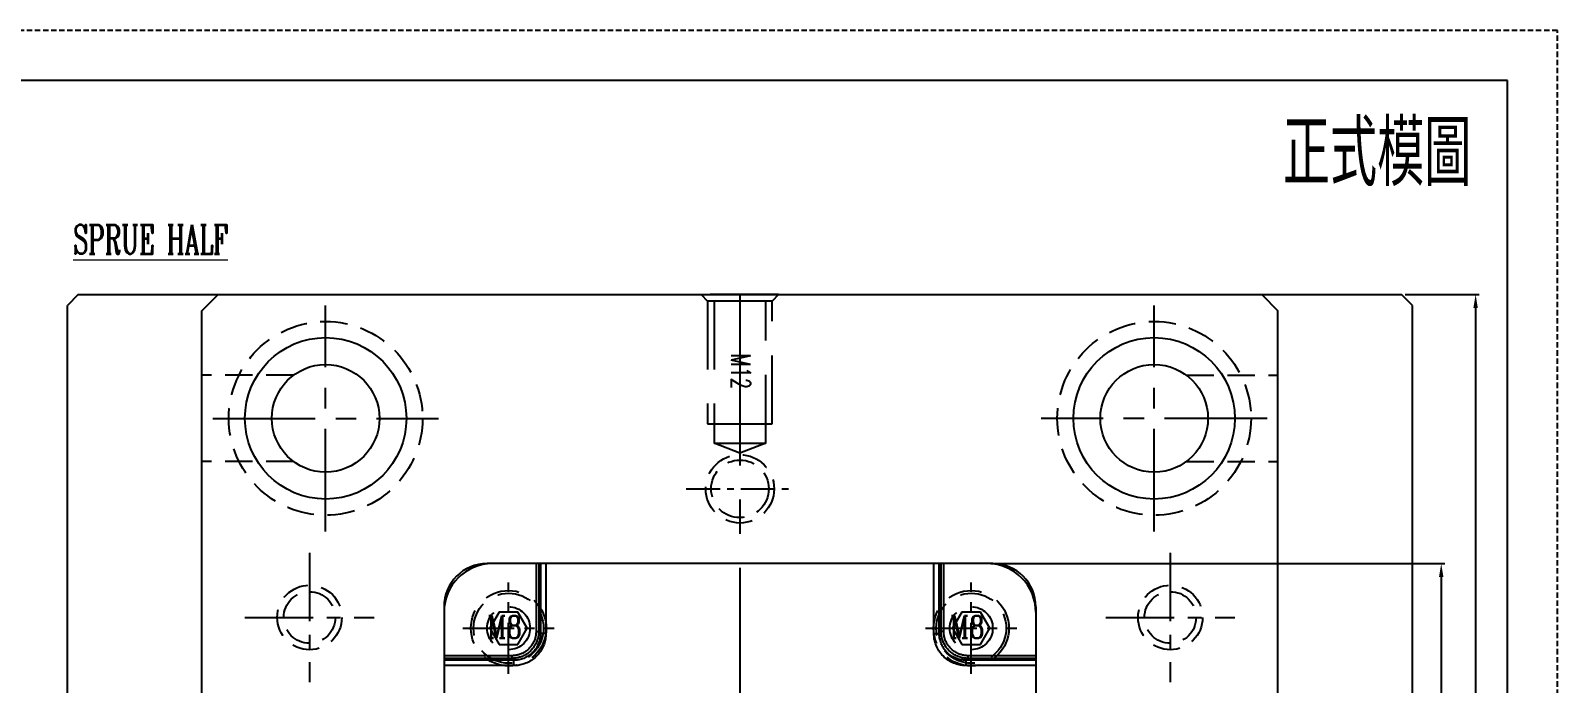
# Model space of a CAD drawing. Header units: inches. Extents: x 139745 to 140613, y -44509 to -43895.
# Drawn here: x 140329.3 to 140613.1, y -44016.5 to -43895.2 of the extents above; entities that cross this region are included whole.
import ezdxf

# ---------------------------------------------------------------- set-up
doc = ezdxf.new("R2010")
doc.units = ezdxf.units.IN
doc.header["$LTSCALE"] = 2
doc.header["$MEASUREMENT"] = 0
doc.header["$PDMODE"] = 3
doc.header["$PDSIZE"] = 0.3125
for name, pattern in [('ACAD_ISO08W100', [36, 24, -3, 6, -3]), ('CENTER', [50.8, 31.75, -6.35, 6.35, -6.35]), ('DASHED', [0.75, 0.5, -0.25]), ('HIDDEN', [9.525, 6.35, -3.175])]:
    doc.linetypes.add(name, pattern=pattern)
doc.layers.get('0').update_dxf_attribs({"linetype": 'CONTINUOUS'})
doc.layers.get('Defpoints').update_dxf_attribs({"linetype": 'CONTINUOUS'})
for name, color, linetype in [('A', 7, 'CONTINUOUS'), ('CAV-COR', 1, 'CONTINUOUS'), ('cen', 1, 'CENTER'), ('CL', 1, 'ACAD_ISO08W100'), ('hidden', 4, 'HIDDEN'), ('Layer3', 3, 'CONTINUOUS'), ('SCREW', 52, 'HIDDEN'), ('tg', 7, 'CONTINUOUS')]:
    doc.layers.add(name, color=color, linetype=linetype)
doc.layers.add('dim', color=3, linetype='CONTINUOUS', lineweight=15)
doc.styles.add('ROMANC', font='romanc', dxfattribs={"width": 0.6, "height": 1})
doc.styles.get("Standard").update_dxf_attribs({"font": 'txt.shx', "width": 0.67})
doc.dimstyles.new('2.00', dxfattribs={"dimtxt": 3.5, "dimasz": 2.5, "dimexe": 0.666, "dimexo": 0.626, "dimgap": 1, "dimtad": 0, "dimzin": 0, "dimdsep": 46, "dimtxsty": 'Standard', "dimcen": 0.09, "dimclrd": 3, "dimclre": 3, "dimclrt": 7, "dimazin": 0, "dimtfac": 1, "dimtofl": 0, "dimtmove": 0, "dimatfit": 0, "dimfxl": 0, "dimtolj": 1, "dimtzin": 0, "dimarcsym": 0})

# ---------------------------------------------------------------- blocks, each defined once
blk = doc.blocks.new('20110314.133405')
at = {"linetype": 'HIDDEN'}
for p, q in [((7.2, 0), (-7.2, 0)), ((-7.2, 0), (-6, -1.2)), ((7.2, 0), (6, -1.2)), ((6, -1.2), (-6, -1.2)), ((-6, -1.2), (-6, -24)), ((-4.8, -1.2), (-4.8, -27.6)), ((4.8, -27.6), (4.8, -1.2)), ((6, -24), (6, -1.2)), ((-6, -24), (6, -24)), ((0, -29.46), (-4.8, -27.6)), ((-4.8, -27.6), (4.8, -27.6)), ((4.8, -27.6), (0, -29.46))]:
    blk.add_line(p, q, dxfattribs=at)
at = {"layer": 'CL', "linetype": 'ACAD_ISO08W100'}
blk.add_line((0, 0), (0, -29.46), dxfattribs=at)
at = {"insert": (1.98, -10.95), "char_height": 3.6, "width": 20.4448, "attachment_point": 1, "rotation": 270}
blk.add_mtext('M12', dxfattribs=at)
blk = doc.blocks.new('*D34239')
at = {"layer": 'Defpoints', "color": 0}
for p in [(140507.16, -43994.27), (140591.51, -43994.27), (140507.16, -44144.27)]:
    blk.add_point(p, dxfattribs=at)
at = {"layer": 'dim', "color": 3, "linetype": 'ByBlock', "lineweight": -2}
for p, q in [((140507.78, -43994.27), (140592.18, -43994.27)), ((140591.51, -43996.77), (140591.51, -44063.39)), ((140591.51, -44141.77), (140591.51, -44075.16)), ((140507.78, -44144.27), (140592.18, -44144.27))]:
    blk.add_line(p, q, dxfattribs=at)
at = {"layer": 'dim', "color": 3, "linetype": 'ByBlock'}
for points in [[(140591.93, -43996.77), (140591.1, -43996.77), (140591.51, -43994.27)], [(140591.1, -44141.77), (140591.93, -44141.77), (140591.51, -44144.27)]]:
    blk.add_solid(points, dxfattribs=at)
at = {"layer": 'dim', "color": 7, "linetype": 'ByBlock', "insert": (140591.51, -44069.27), "char_height": 3.5, "attachment_point": 5, "rotation": 90}
blk.add_mtext('\\A1;150.00', dxfattribs=at)
blk = doc.blocks.new('*D34240')
at = {"layer": 'Defpoints', "color": 0}
for p in [(140584.16, -43944.27), (140597.91, -43944.27), (140584.16, -44194.27)]:
    blk.add_point(p, dxfattribs=at)
at = {"layer": 'dim', "color": 3, "linetype": 'ByBlock', "lineweight": -2}
for p, q in [((140584.78, -43944.27), (140598.57, -43944.27)), ((140597.91, -43946.77), (140597.91, -44063)), ((140597.91, -44191.77), (140597.91, -44075.55)), ((140584.78, -44194.27), (140598.57, -44194.27))]:
    blk.add_line(p, q, dxfattribs=at)
at = {"layer": 'dim', "color": 3, "linetype": 'ByBlock'}
for points in [[(140598.32, -43946.77), (140597.49, -43946.77), (140597.91, -43944.27)], [(140597.49, -44191.77), (140598.32, -44191.77), (140597.91, -44194.27)]]:
    blk.add_solid(points, dxfattribs=at)
at = {"layer": 'dim', "color": 7, "linetype": 'ByBlock', "insert": (140597.91, -44069.27), "char_height": 3.5, "attachment_point": 5, "rotation": 90}
blk.add_mtext('\\A1;250.00', dxfattribs=at)
blk = doc.blocks.new('20160723.115749')
at = {"layer": 'SCREW', "linetype": 'CENTER', "ltscale": 0.15}
for p, q in [((0, -8.5), (0, 8.5)), ((-8.5, 0), (8.5, 0))]:
    blk.add_line(p, q, dxfattribs=at)
at = {"layer": 'SCREW', "ltscale": 0.5}
blk.add_lwpolyline([(-1.73, 3), (-3.46, 0), (-1.73, -3), (1.73, -3), (3.46, 0), (1.73, 3)], close=True, dxfattribs=at)
for radius in [7, 6.5, 4]:
    blk.add_circle((0, 0), radius, dxfattribs=at)
at = {"layer": 'Layer3', "style": 'ROMANC', "width": 0.8}
blk.add_text('M8', height=4.186, dxfattribs=at).set_placement((-3.98, -1.86))

msp = doc.modelspace()

# ---------------------------------------------------------------- linework, layer by layer
for p, q in [((140338.156, -43944.275), (140336.156, -43946.275)), ((140336.156, -44192.275), (140336.156, -43946.275)), ((140338.156, -43944.275), (140584.156, -43944.275)), ((140361.156, -43947.275), (140364.156, -43944.275)), ((140558.156, -43944.275), (140561.156, -43947.275)), ((140586.156, -43946.275), (140584.156, -43944.275)), ((140586.156, -44192.275), (140586.156, -43946.275)), ((140361.156, -44191.275), (140361.156, -43947.275)), ((140561.156, -44191.275), (140561.156, -43947.275))]:
    msp.add_line(p, q)
at = {"linetype": 'CENTER', "ltscale": 0.5}
msp.add_line((140461.156, -43944.275), (140461.156, -44194.275), dxfattribs=at)
at = {"color": 251, "linetype": 'HIDDEN', "ltscale": 0.4}
for p, q in [((140378.156, -43959.275), (140361.156, -43959.275)), ((140544.156, -43959.275), (140561.156, -43959.275)), ((140378.156, -43975.275), (140361.156, -43975.275)), ((140544.156, -43975.275), (140561.156, -43975.275))]:
    msp.add_line(p, q, dxfattribs=at)
at = {"color": 251, "linetype": 'CENTER', "ltscale": 0.1}
msp.add_line((140451.156, -43980.375), (140471.156, -43980.375), dxfattribs=at)
at = {"color": 251, "linetype": 'CENTER', "ltscale": 0.2}
for p, q in [((140381.156, -43992.275), (140381.156, -44016.275)), ((140541.156, -43992.275), (140541.156, -44016.275)), ((140369.156, -44004.275), (140393.156, -44004.275)), ((140529.156, -44004.275), (140553.156, -44004.275))]:
    msp.add_line(p, q, dxfattribs=at)
for centre, radius in [((140384.156, -43967.275), 15), ((140538.156, -43967.275), 15), ((140384.156, -43967.275), 10), ((140538.156, -43967.275), 10)]:
    msp.add_circle(centre, radius)
at = {"color": 251, "linetype": 'HIDDEN', "ltscale": 0.4}
for centre, radius in [((140461.156, -43980.375), 6.35), ((140461.156, -43980.375), 5.35), ((140381.156, -44004.275), 6), ((140381.156, -44004.275), 4.8), ((140541.156, -44004.275), 6), ((140541.156, -44004.275), 4.8)]:
    msp.add_circle(centre, radius, dxfattribs=at)
at = {"layer": 'A', "linetype": 'DASHED'}
for p, q in [((140613.119, -43895.211), (139745.157, -43895.211)), ((140613.119, -44509.136), (140613.119, -43895.211))]:
    msp.add_line(p, q, dxfattribs=at)
at = {"layer": 'A'}
for p, q in [((140603.848, -43904.482), (139754.428, -43904.482)), ((140603.848, -44499.865), (140603.848, -43904.482))]:
    msp.add_line(p, q, dxfattribs=at)
at = {"layer": 'CAV-COR', "linetype": 'ByBlock'}
for p, q in [((140508.156, -43994.275), (140414.156, -43994.275)), ((140423.761, -43994.275), (140423.761, -44006.887)), ((140424.106, -43994.275), (140424.106, -44007.232)), ((140425.105, -43994.275), (140425.105, -44007.232)), ((140497.207, -44007.406), (140497.207, -43994.275)), ((140498.205, -44007.232), (140498.205, -43994.275)), ((140498.55, -44006.887), (140498.55, -43994.275)), ((140499.05, -44006.983), (140499.05, -43994.275)), ((140406.156, -44002.275), (140406.156, -44136.275)), ((140516.156, -44002.275), (140516.156, -44136.275)), ((140423.262, -44006.887), (140423.761, -44006.887)), ((140423.761, -44006.887), (140424.106, -44007.232)), ((140425.105, -44007.232), (140424.106, -44007.232)), ((140497.207, -44007.232), (140498.205, -44007.232)), ((140498.55, -44006.887), (140498.205, -44007.232)), ((140499.05, -44006.887), (140498.55, -44006.887)), ((140418.864, -44011.381), (140406.156, -44011.381)), ((140418.768, -44011.881), (140406.156, -44011.881)), ((140418.768, -44011.381), (140418.768, -44011.881)), ((140418.768, -44011.881), (140419.113, -44012.225)), ((140503.543, -44011.881), (140503.199, -44012.225)), ((140503.543, -44011.381), (140503.543, -44011.881)), ((140516.156, -44011.881), (140503.543, -44011.881)), ((140419.113, -44012.225), (140406.156, -44012.225)), ((140419.287, -44013.224), (140406.156, -44013.224)), ((140419.113, -44013.224), (140419.113, -44012.225)), ((140503.199, -44013.224), (140503.199, -44012.225)), ((140516.156, -44012.225), (140503.199, -44012.225)), ((140516.156, -44013.224), (140503.199, -44013.224))]:
    msp.add_line(p, q, dxfattribs=at)
for points in [[(140423.262, -43994.275), (140423.262, -44006.991), (140423.258, -44007.1), (140423.25, -44007.217), (140423.239, -44007.339), (140423.225, -44007.468), (140423.205, -44007.603), (140423.18, -44007.742), (140423.15, -44007.887), (140423.113, -44008.036), (140423.07, -44008.187), (140423.021, -44008.342), (140422.964, -44008.498), (140422.9, -44008.656), (140422.829, -44008.814), (140422.75, -44008.972), (140422.664, -44009.129), (140422.57, -44009.285), (140422.469, -44009.438), (140422.361, -44009.588), (140422.246, -44009.735), (140422.124, -44009.878), (140421.996, -44010.016), (140421.861, -44010.149), (140421.722, -44010.275), (140421.578, -44010.396), (140421.429, -44010.51), (140421.277, -44010.617), (140421.123, -44010.716), (140420.965, -44010.808), (140420.807, -44010.893), (140420.648, -44010.97), (140420.488, -44011.039), (140420.331, -44011.101), (140420.175, -44011.156), (140420.02, -44011.203), (140419.87, -44011.244), (140419.724, -44011.279), (140419.581, -44011.307), (140419.445, -44011.33), (140419.315, -44011.348), (140419.192, -44011.361), (140419.076, -44011.371), (140418.966, -44011.378), (140418.864, -44011.381)], [(140423.761, -44006.887), (140423.76, -44007.002), (140423.756, -44007.124), (140423.748, -44007.253), (140423.736, -44007.389), (140423.719, -44007.533), (140423.698, -44007.682), (140423.67, -44007.837), (140423.636, -44007.998), (140423.596, -44008.163), (140423.548, -44008.332), (140423.493, -44008.503), (140423.43, -44008.677), (140423.359, -44008.852), (140423.28, -44009.028), (140423.192, -44009.203), (140423.096, -44009.378), (140422.992, -44009.551), (140422.88, -44009.721), (140422.76, -44009.888), (140422.631, -44010.051), (140422.496, -44010.21), (140422.354, -44010.363), (140422.205, -44010.511), (140422.05, -44010.651), (140421.89, -44010.785), (140421.724, -44010.912), (140421.555, -44011.031), (140421.383, -44011.141), (140421.209, -44011.244), (140421.033, -44011.338), (140420.856, -44011.423), (140420.679, -44011.501), (140420.504, -44011.569), (140420.33, -44011.63), (140420.159, -44011.683), (140419.992, -44011.728), (140419.83, -44011.766), (140419.671, -44011.798), (140419.52, -44011.824), (140419.376, -44011.843), (140419.239, -44011.858), (140419.11, -44011.869), (140418.988, -44011.876), (140418.874, -44011.879), (140418.768, -44011.881)], [(140424.106, -44007.232), (140424.104, -44007.389), (140424.096, -44007.555), (140424.082, -44007.731), (140424.06, -44007.916), (140424.029, -44008.111), (140423.989, -44008.312), (140423.939, -44008.519), (140423.877, -44008.732), (140423.804, -44008.947), (140423.719, -44009.164), (140423.622, -44009.382), (140423.512, -44009.599), (140423.39, -44009.813), (140423.256, -44010.024), (140423.11, -44010.229), (140422.953, -44010.428), (140422.785, -44010.62), (140422.607, -44010.803), (140422.421, -44010.976), (140422.226, -44011.14), (140422.025, -44011.291), (140421.819, -44011.432), (140421.608, -44011.56), (140421.394, -44011.676), (140421.18, -44011.78), (140420.965, -44011.871), (140420.752, -44011.95), (140420.542, -44012.018), (140420.335, -44012.074), (140420.135, -44012.12), (140419.942, -44012.157), (140419.755, -44012.184), (140419.579, -44012.204), (140419.413, -44012.216), (140419.258, -44012.223), (140419.113, -44012.225)], [(140425.105, -44007.232), (140425.104, -44007.42), (140425.094, -44007.62), (140425.075, -44007.83), (140425.048, -44008.053), (140425.012, -44008.287), (140424.963, -44008.528), (140424.902, -44008.776), (140424.829, -44009.032), (140424.741, -44009.289), (140424.639, -44009.549), (140424.522, -44009.812), (140424.391, -44010.071), (140424.244, -44010.328), (140424.082, -44010.582), (140423.908, -44010.828), (140423.719, -44011.066), (140423.517, -44011.297), (140423.304, -44011.516), (140423.081, -44011.724), (140422.846, -44011.92), (140422.606, -44012.102), (140422.359, -44012.27), (140422.105, -44012.424), (140421.849, -44012.564), (140421.592, -44012.688), (140421.334, -44012.797), (140421.079, -44012.893), (140420.827, -44012.974), (140420.579, -44013.042), (140420.339, -44013.098), (140420.107, -44013.141), (140419.883, -44013.174), (140419.672, -44013.198), (140419.474, -44013.215), (140419.287, -44013.224)], [(140503.199, -44013.224), (140503.01, -44013.223), (140502.811, -44013.213), (140502.601, -44013.194), (140502.378, -44013.167), (140502.144, -44013.131), (140501.903, -44013.082), (140501.655, -44013.021), (140501.399, -44012.948), (140501.141, -44012.86), (140500.881, -44012.758), (140500.619, -44012.641), (140500.359, -44012.51), (140500.103, -44012.363), (140499.849, -44012.202), (140499.603, -44012.027), (140499.365, -44011.838), (140499.134, -44011.636), (140498.915, -44011.423), (140498.707, -44011.2), (140498.511, -44010.966), (140498.329, -44010.725), (140498.161, -44010.478), (140498.007, -44010.224), (140497.867, -44009.969), (140497.743, -44009.712), (140497.633, -44009.453), (140497.538, -44009.198), (140497.457, -44008.946), (140497.389, -44008.698), (140497.333, -44008.458), (140497.289, -44008.226), (140497.257, -44008.003), (140497.233, -44007.791), (140497.216, -44007.593), (140497.207, -44007.406)], [(140503.199, -44012.225), (140503.042, -44012.223), (140502.876, -44012.215), (140502.7, -44012.201), (140502.514, -44012.179), (140502.32, -44012.148), (140502.119, -44012.108), (140501.911, -44012.058), (140501.699, -44011.996), (140501.484, -44011.923), (140501.267, -44011.838), (140501.049, -44011.741), (140500.832, -44011.631), (140500.618, -44011.509), (140500.407, -44011.375), (140500.201, -44011.229), (140500.003, -44011.072), (140499.811, -44010.904), (140499.628, -44010.726), (140499.455, -44010.54), (140499.291, -44010.345), (140499.139, -44010.144), (140498.999, -44009.938), (140498.871, -44009.727), (140498.755, -44009.514), (140498.651, -44009.299), (140498.56, -44009.084), (140498.481, -44008.871), (140498.413, -44008.661), (140498.356, -44008.454), (140498.31, -44008.254), (140498.274, -44008.061), (140498.247, -44007.875), (140498.227, -44007.698), (140498.214, -44007.532), (140498.207, -44007.377), (140498.205, -44007.232)], [(140503.543, -44011.881), (140503.429, -44011.879), (140503.307, -44011.875), (140503.178, -44011.867), (140503.041, -44011.855), (140502.898, -44011.839), (140502.749, -44011.817), (140502.593, -44011.789), (140502.433, -44011.755), (140502.268, -44011.715), (140502.099, -44011.667), (140501.928, -44011.612), (140501.754, -44011.549), (140501.579, -44011.478), (140501.403, -44011.399), (140501.228, -44011.311), (140501.053, -44011.215), (140500.88, -44011.111), (140500.71, -44010.999), (140500.543, -44010.879), (140500.379, -44010.751), (140500.221, -44010.615), (140500.068, -44010.473), (140499.92, -44010.324), (140499.78, -44010.169), (140499.646, -44010.009), (140499.519, -44009.843), (140499.4, -44009.675), (140499.29, -44009.503), (140499.187, -44009.328), (140499.093, -44009.152), (140499.008, -44008.975), (140498.93, -44008.798), (140498.862, -44008.623), (140498.801, -44008.45), (140498.748, -44008.279), (140498.703, -44008.112), (140498.664, -44007.949), (140498.633, -44007.791), (140498.607, -44007.639), (140498.587, -44007.495), (140498.573, -44007.358), (140498.562, -44007.229), (140498.555, -44007.107), (140498.551, -44006.993), (140498.55, -44006.887)], [(140516.156, -44011.381), (140503.44, -44011.381), (140503.33, -44011.377), (140503.214, -44011.369), (140503.092, -44011.358), (140502.962, -44011.344), (140502.828, -44011.324), (140502.688, -44011.299), (140502.543, -44011.269), (140502.395, -44011.232), (140502.244, -44011.189), (140502.089, -44011.14), (140501.933, -44011.083), (140501.775, -44011.019), (140501.617, -44010.948), (140501.459, -44010.869), (140501.302, -44010.783), (140501.146, -44010.689), (140500.993, -44010.588), (140500.843, -44010.48), (140500.695, -44010.365), (140500.553, -44010.243), (140500.415, -44010.115), (140500.282, -44009.981), (140500.156, -44009.841), (140500.035, -44009.697), (140499.921, -44009.548), (140499.814, -44009.396), (140499.715, -44009.242), (140499.622, -44009.084), (140499.538, -44008.926), (140499.461, -44008.767), (140499.391, -44008.608), (140499.329, -44008.45), (140499.275, -44008.294), (140499.227, -44008.14), (140499.186, -44007.989), (140499.152, -44007.843), (140499.124, -44007.7), (140499.101, -44007.564), (140499.083, -44007.435), (140499.07, -44007.311), (140499.06, -44007.195), (140499.053, -44007.085), (140499.05, -44006.983)]]:
    msp.add_lwpolyline(points, dxfattribs=at)
for centre, radius, start, end in [((140415.156, -44003.275), 9, 90, 180), ((140414.156, -44002.275), 8, 90, 180), ((140507.156, -44003.275), 9, 0, 90), ((140508.156, -44002.275), 8, 0, 90)]:
    msp.add_arc(centre, radius, start, end, dxfattribs=at)
at = {"layer": 'cen', "ltscale": 0.3}
for p, q in [((140384.156, -43988.275), (140384.156, -43946.275)), ((140538.156, -43988.275), (140538.156, -43946.275)), ((140363.156, -43967.275), (140405.156, -43967.275)), ((140559.156, -43967.275), (140517.156, -43967.275))]:
    msp.add_line(p, q, dxfattribs=at)
at = {"layer": 'hidden', "ltscale": 0.4}
for centre in [(140384.156, -43967.275), (140538.156, -43967.275)]:
    msp.add_circle(centre, 18, dxfattribs=at)

# ---------------------------------------------------------------- block references
msp.add_blockref('20110314.133405', (140461.156, -43944.275))
at = {"layer": 'SCREW', "linetype": 'ByBlock'}
for p in [(140418.156, -44006.275), (140504.156, -44006.275)]:
    msp.add_blockref('20160723.115749', p, dxfattribs=at)

# ---------------------------------------------------------------- texts
at = {"layer": 'dim', "linetype": 'ByBlock', "style": 'ROMANC', "width": 0.6}
msp.add_text('%%uSPRUE HALF', height=5.4, dxfattribs=at).set_placement((140337.23, -43936.71))
at = {"layer": 'tg', "color": 1, "insert": (140562.065, -43912.221), "char_height": 10.70567, "width": 529.81389, "attachment_point": 1, "style": 'ROMANC'}
msp.add_mtext('{\\f細明體|b0|i0|c136|p49;正式模圖}', dxfattribs=at)

# ---------------------------------------------------------------- dimensions: what is measured, and where the dimension line sits
at = {"layer": 'dim', "linetype": 'ByBlock'}
for base, p1, p2, picture, middle in [((140597.905, -43944.275), (140584.156, -44194.275), (140584.156, -43944.275), '*D34240', (140597.905, -44069.275)), ((140591.512, -43994.275), (140507.156, -44144.275), (140507.156, -43994.275), '*D34239', (140591.512, -44069.275))]:
    dim = msp.add_linear_dim(base=base, p1=p1, p2=p2, angle=90, dimstyle='2.00', dxfattribs=at)
    dim.commit()
    dim.dimension.update_dxf_attribs({"geometry": picture, "text_midpoint": middle})

doc.saveas('drawing.dxf')
